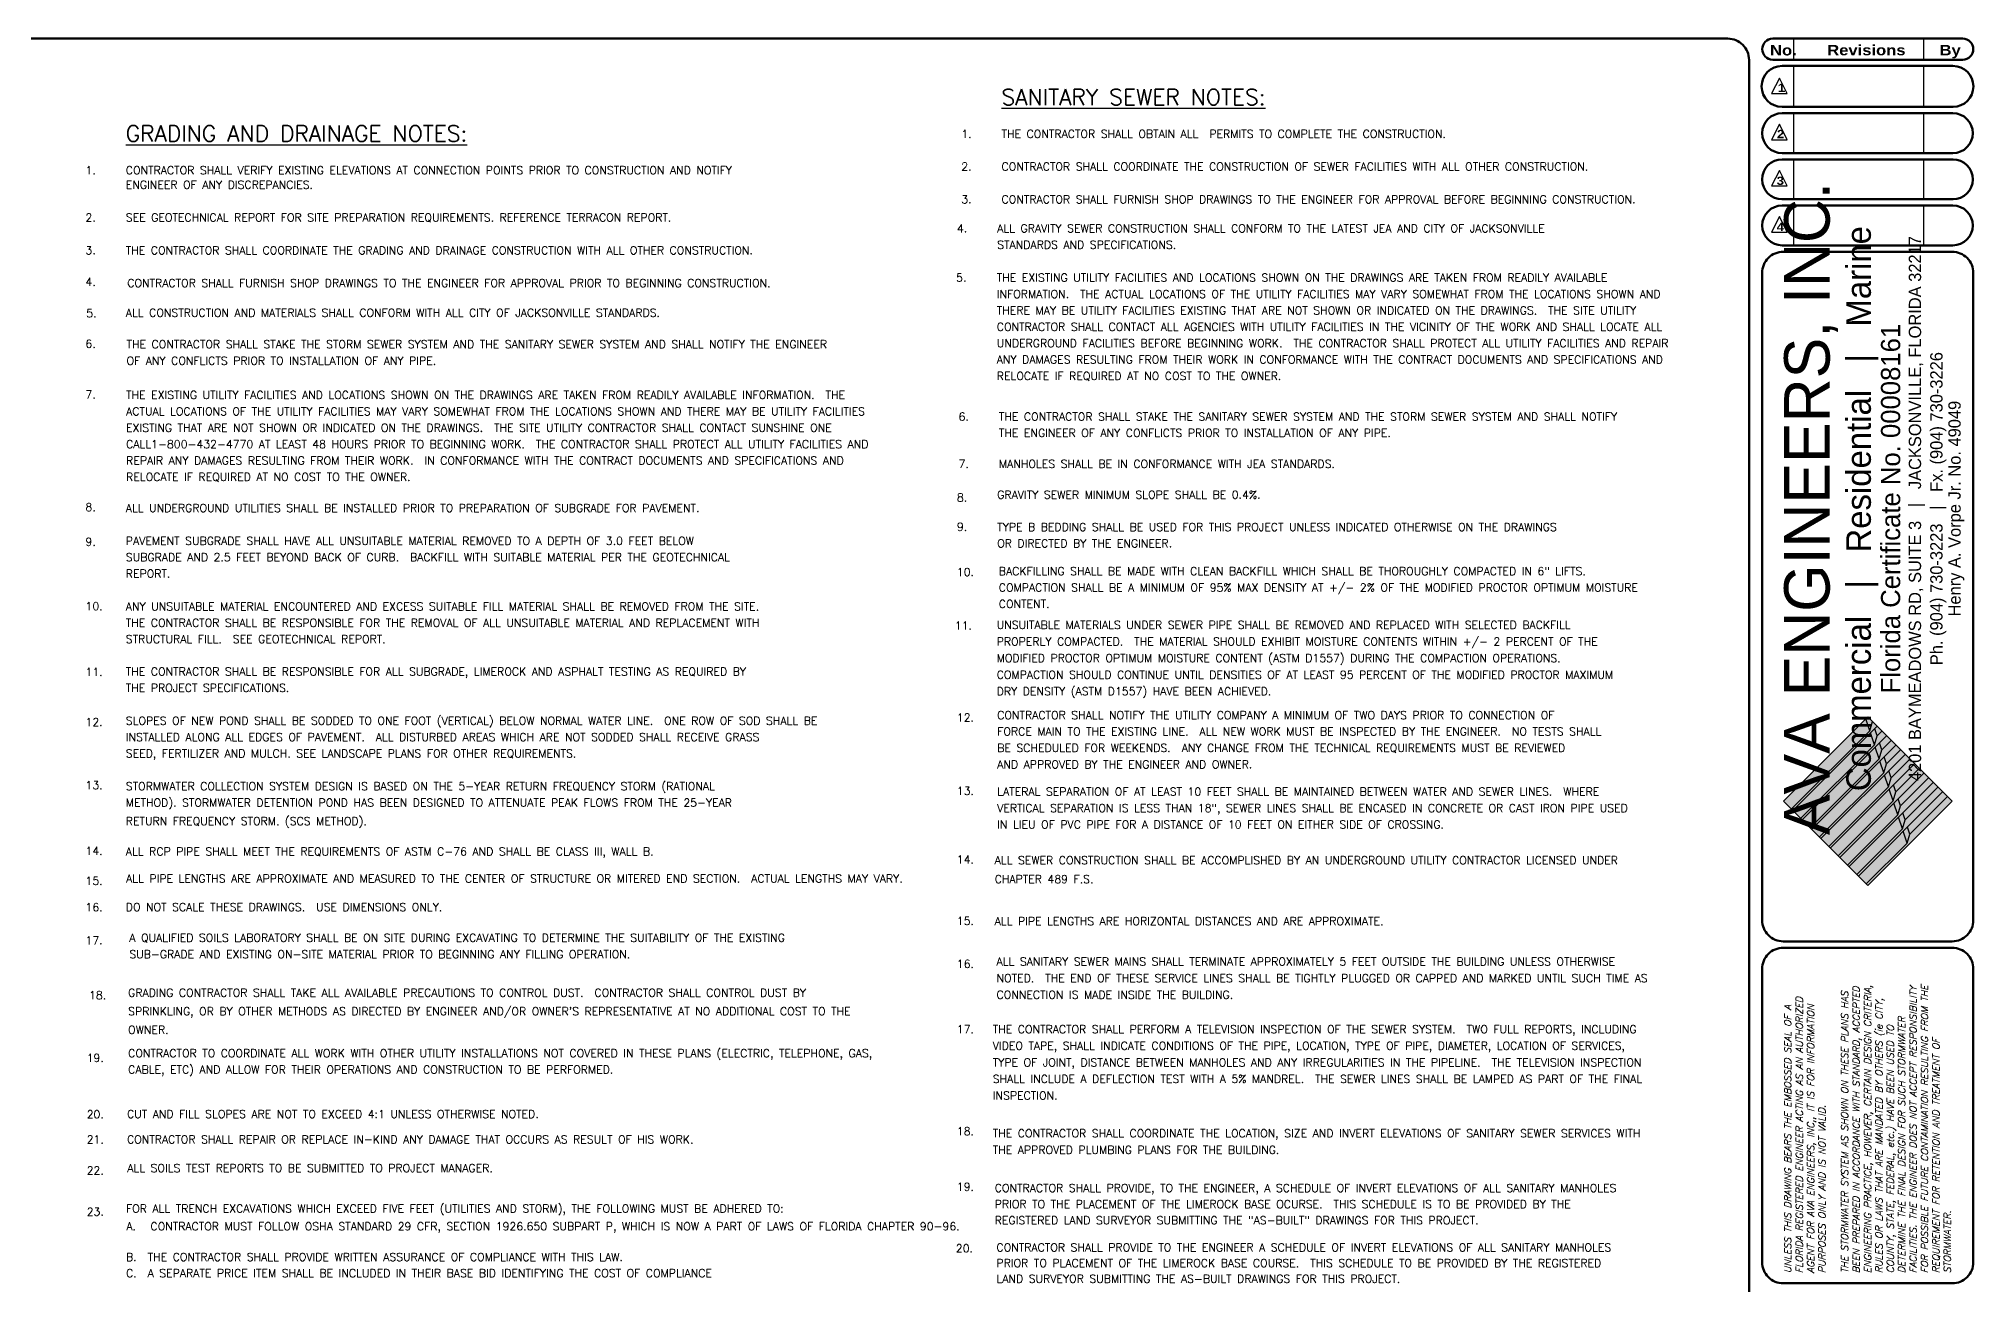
# Paper-space layout 'GN' of a CAD drawing. Header units: feet, sheet in inches. Extents: x -1.2 to 33.7, y 0.1 to 22.9.
# Drawn here: x 15.59 to 33.72, y 11.24 to 22.92 of the extents above; entities that cross this region are included whole.
import ezdxf
from ezdxf.enums import TextEntityAlignment as Align

# ---------------------------------------------------------------- set-up
doc = ezdxf.new("R2010")
doc.units = ezdxf.units.FT
doc.header["$MEASUREMENT"] = 0
doc.layers.add('Border', color=118, linetype='Continuous', lineweight=70)
doc.layers.add('TBLK', color=7, linetype='Continuous')
doc.styles.add('AVA LOGO', font='')
doc.styles.add('L30', font='simplex.shx', dxfattribs={"oblique": 15, "height": 6})
doc.styles.add('ROMAND', font='ariblk.ttf')
doc.styles.add('ROMANS', font='ROMANS.shx', dxfattribs={"height": 6})
doc.styles.get('AVA LOGO').set_extended_font_data('Agency FB')

# ---------------------------------------------------------------- blocks, each defined once
blk = doc.blocks.new('A$Ca8f96253')
h = blk.add_hatch(color=8)
h.paths.add_polyline_path([(34.662, 4.305), (34.618, 4.348), (34.289, 4.019), (34.311, 3.953)])
h.paths.add_polyline_path([(34.245, 4.151), (34.267, 4.085), (34.574, 4.392), (34.53, 4.436)])
h.paths.add_polyline_path([(34.486, 4.48), (34.443, 4.524), (34.201, 4.283), (34.223, 4.217)])
h.paths.add_polyline_path([(34.399, 4.568), (34.355, 4.612), (34.157, 4.414), (34.179, 4.348)])
h.paths.add_polyline_path([(34.311, 4.656), (34.267, 4.7), (34.113, 4.546), (34.135, 4.48)])
h.paths.add_polyline_path([(34.223, 4.743), (34.179, 4.787), (34.07, 4.678), (34.091, 4.612)])
h.paths.add_polyline_path([(34.135, 4.831), (34.091, 4.875), (34.026, 4.809), (34.048, 4.743)])
h.paths.add_polyline_path([(34.004, 4.963), (33.982, 4.941), (34.004, 4.875), (34.048, 4.919)])
h.paths.add_polyline_path([(33.828, 3.558), (33.901, 3.485), (34.285, 3.869), (34.249, 3.979)])
h.paths.add_polyline_path([(33.74, 3.646), (33.813, 3.573), (34.241, 4.001), (34.205, 4.11)])
h.paths.add_polyline_path([(34.197, 4.132), (34.161, 4.242), (33.653, 3.734), (33.726, 3.661)])
h.paths.add_polyline_path([(34.153, 4.264), (34.117, 4.374), (33.565, 3.822), (33.638, 3.749)])
h.paths.add_polyline_path([(34.11, 4.396), (34.073, 4.505), (33.477, 3.91), (33.55, 3.836)])
h.paths.add_polyline_path([(33.389, 3.997), (33.462, 3.924), (34.066, 4.527), (34.029, 4.637)])
h.paths.add_polyline_path([(33.301, 4.085), (33.375, 4.012), (34.022, 4.659), (33.985, 4.769)])
h.paths.add_polyline_path([(33.978, 4.791), (33.941, 4.901), (33.214, 4.173), (33.287, 4.1)])
h.paths.add_polyline_path([(33.126, 4.261), (33.199, 4.187), (33.934, 4.922), (33.897, 5.032)])
h = blk.add_hatch(color=255)
h.paths.add_polyline_path([(34.311, 3.953), (34.285, 3.869), (33.901, 3.485), (33.916, 3.471), (34.706, 4.261), (34.662, 4.305)])
h.paths.add_polyline_path([(34.618, 4.348), (34.574, 4.392), (34.267, 4.085), (34.241, 4.001), (33.813, 3.573), (33.828, 3.558)])
h.paths.add_polyline_path([(34.197, 4.132), (33.726, 3.661), (33.74, 3.646), (34.53, 4.436), (34.486, 4.48), (34.223, 4.217)])
h.paths.add_polyline_path([(34.179, 4.348), (34.153, 4.264), (33.638, 3.749), (33.653, 3.734), (34.443, 4.524), (34.399, 4.568)])
h.paths.add_polyline_path([(34.11, 4.396), (33.55, 3.836), (33.565, 3.822), (34.355, 4.612), (34.311, 4.656), (34.135, 4.48)])
h.paths.add_polyline_path([(34.066, 4.527), (33.462, 3.924), (33.477, 3.91), (34.267, 4.7), (34.223, 4.743), (34.091, 4.612)])
h.paths.add_polyline_path([(34.048, 4.743), (34.022, 4.659), (33.375, 4.012), (33.389, 3.997), (34.179, 4.787), (34.135, 4.831)])
h.paths.add_polyline_path([(34.091, 4.875), (34.048, 4.919), (34.004, 4.875), (33.978, 4.791), (33.287, 4.1), (33.301, 4.085)])
h.paths.add_polyline_path([(33.934, 4.922), (33.199, 4.187), (33.214, 4.173), (34.004, 4.963), (33.96, 5.007)])
h = blk.add_hatch(color=9)
h.paths.add_polyline_path([(34.285, 3.869), (34.311, 3.953), (34.289, 4.019), (34.249, 3.979)])
h.paths.add_polyline_path([(34.245, 4.151), (34.205, 4.11), (34.241, 4.001), (34.267, 4.085)])
h.paths.add_polyline_path([(34.201, 4.283), (34.161, 4.242), (34.197, 4.132), (34.223, 4.217)])
h.paths.add_polyline_path([(34.179, 4.348), (34.157, 4.414), (34.117, 4.374), (34.153, 4.264)])
h.paths.add_polyline_path([(34.113, 4.546), (34.073, 4.505), (34.11, 4.396), (34.135, 4.48)])
h.paths.add_polyline_path([(34.066, 4.527), (34.091, 4.612), (34.07, 4.678), (34.029, 4.637)])
h.paths.add_polyline_path([(34.026, 4.809), (33.985, 4.769), (34.022, 4.659), (34.048, 4.743)])
h.paths.add_polyline_path([(34.004, 4.875), (33.982, 4.941), (33.941, 4.901), (33.978, 4.791)])
h.paths.add_polyline_path([(33.96, 5.007), (33.916, 5.051), (33.897, 5.032), (33.934, 4.922)])
for p, q in [((33.224, 11.213), (33.224, 11.41)), ((34.442, 11.213), (34.442, 11.41)), ((33.224, 10.77), (33.224, 11.154)), ((34.442, 10.77), (34.442, 11.154)), ((33.088, 11.041), (33.015, 10.895)), ((33.015, 10.895), (33.16, 10.895)), ((33.16, 10.895), (33.088, 11.041)), ((33.224, 10.337), (33.224, 10.711)), ((34.442, 10.337), (34.442, 10.711)), ((33.088, 10.608), (33.015, 10.462)), ((33.16, 10.462), (33.088, 10.608)), ((33.015, 10.462), (33.16, 10.462)), ((33.088, 10.175), (33.015, 10.029)), ((33.16, 10.029), (33.088, 10.175)), ((33.224, 9.904), (33.224, 10.278)), ((34.442, 9.904), (34.442, 10.278)), ((33.015, 10.029), (33.16, 10.029)), ((33.224, 9.472), (33.224, 9.845)), ((34.442, 9.472), (34.442, 9.844)), ((33.088, 9.742), (33.015, 9.596)), ((33.16, 9.596), (33.088, 9.742)), ((33.015, 9.596), (33.16, 9.596)), ((33.126, 4.261), (33.916, 5.051)), ((33.214, 4.173), (34.004, 4.963)), ((33.934, 4.922), (33.897, 5.032)), ((34.706, 4.261), (33.916, 5.051)), ((33.978, 4.791), (33.941, 4.901)), ((34.004, 4.875), (33.982, 4.941)), ((33.301, 4.085), (34.091, 4.875)), ((33.389, 3.997), (34.179, 4.787)), ((34.022, 4.659), (33.985, 4.769)), ((34.048, 4.743), (34.026, 4.809)), ((33.477, 3.91), (34.267, 4.7)), ((33.565, 3.822), (34.355, 4.612)), ((34.066, 4.527), (34.029, 4.637)), ((34.091, 4.612), (34.07, 4.678)), ((34.135, 4.48), (34.113, 4.546)), ((33.653, 3.734), (34.443, 4.524)), ((33.74, 3.646), (34.53, 4.436)), ((34.11, 4.396), (34.073, 4.505)), ((34.153, 4.264), (34.117, 4.374)), ((34.179, 4.348), (34.157, 4.414)), ((33.916, 3.471), (33.126, 4.261)), ((33.828, 3.558), (34.618, 4.348)), ((33.916, 3.471), (34.706, 4.261)), ((34.197, 4.132), (34.161, 4.242)), ((34.223, 4.217), (34.201, 4.283)), ((34.241, 4.001), (34.205, 4.11)), ((34.267, 4.085), (34.245, 4.151)), ((34.311, 3.953), (34.289, 4.019)), ((34.285, 3.869), (34.249, 3.979))]:
    blk.add_line(p, q)
for points in [[(33.199, 4.187), (33.934, 4.922), (33.96, 5.007)], [(33.287, 4.1), (33.978, 4.791), (34.004, 4.875), (34.048, 4.919)], [(33.375, 4.012), (34.022, 4.659), (34.048, 4.743), (34.135, 4.831)], [(33.462, 3.924), (34.066, 4.527), (34.091, 4.612), (34.223, 4.743)], [(33.55, 3.836), (34.11, 4.396), (34.135, 4.48), (34.311, 4.656)], [(33.638, 3.749), (34.153, 4.264), (34.179, 4.348), (34.399, 4.568)], [(33.726, 3.661), (34.197, 4.132), (34.223, 4.217), (34.486, 4.48)], [(33.813, 3.573), (34.241, 4.001), (34.267, 4.085), (34.574, 4.392)], [(33.901, 3.485), (34.285, 3.869), (34.311, 3.953), (34.662, 4.305)]]:
    blk.add_lwpolyline(points)
at = {"layer": 'Border'}
for points in [[(32.803, 11.212), (32.803, -11.212, -0.414214), (32.605, -11.41), (1.498, -11.41, -0.414214), (1.3, -11.212), (1.3, 11.212, -0.414214), (1.498, 11.41), (32.605, 11.41, -0.414214)], [(33.025, 11.213, -1), (33.025, 11.41), (34.807, 11.41, -1), (34.807, 11.213)], [(33.113, 10.77), (34.714, 10.77, 1), (34.714, 11.154), (33.113, 11.154, 1)], [(33.113, 10.711, 1), (33.113, 10.337), (34.714, 10.337, 1), (34.714, 10.711)], [(33.113, 10.278, 1), (33.113, 9.904), (34.714, 9.904, 1), (34.714, 10.278)], [(34.714, 9.845), (33.113, 9.845, 1), (33.113, 9.472), (34.714, 9.472, 1)], [(32.926, 9.214, -0.414214), (33.124, 9.412), (34.708, 9.412, -0.414214), (34.905, 9.214), (34.905, 3.145, -0.414214), (34.708, 2.947), (33.124, 2.947, -0.414214), (32.926, 3.145)], [(33.124, -0.259, -0.414214), (32.926, -0.061), (32.926, 2.689, -0.414214), (33.124, 2.887), (34.708, 2.887, -0.414214), (34.905, 2.689), (34.905, -0.061, -0.414214), (34.708, -0.259)]]:
    blk.add_lwpolyline(points, format="xyb", close=True, dxfattribs=at)
at = {"style": 'ROMAND'}
for s, height, p in [('No.', 0.0972, (33, 11.253)), ('Revisions', 0.0972, (33.536, 11.254)), ('By', 0.0972, (34.589, 11.254)), ('1', 0.0777, (33.073, 10.911)), ('2', 0.0777, (33.065, 10.477)), ('3', 0.0777, (33.062, 10.039)), ('4', 0.0777, (33.062, 9.606))]:
    blk.add_text(s, height=height, dxfattribs=at).set_placement(p)
at = {"style": 'AVA LOGO'}
for s, height, p in [('AVA ENGINEERS, INC.', 0.4268, (33.559, 7.004)), ('Commercial   |   Residential   |   Marine', 0.23047, (33.945, 7.004)), ('4201 BAYMEADOWS RD, SUITE 3   |   JACKSONVILLE, FLORIDA 32217', 0.11524, (34.416, 7.004)), ('Florida Certificate No. 00008161', 0.18, (34.22, 7.004)), ('Ph. (904) 730-3223   |   Fx. (904) 730-3226', 0.11524, (34.617, 7.004)), ('Henry A. Vorpe Jr. No. 49049', 0.11524, (34.787, 7.004))]:
    blk.add_text(s, height=height, rotation=90, dxfattribs=at).set_placement(p, align=Align.CENTER)
at = {"insert": (33.134, -0.165), "char_height": 0.065, "attachment_point": 1, "rotation": 90, "line_spacing_factor": 0.985714, "style": 'L30'}
blk.add_mtext_dynamic_manual_height_columns('UNLESS THIS DRAWING BEARS THE EMBOSSED SEAL OF A FLORIDA REGISTERED ENGINEER ACTING AS AN AUTHORIZED AGENT FOR AVA ENGINEERS, INC,, IT IS FOR INFORMATION PURPOSES ONLY AND IS NOT VALID.\\P\\PTHE STORMWATER SYSTEM AS SHOWN ON THESE PLANS HAS BEEN PREPARED IN ACCORDANCE WITH STANDARD, ACCEPTED ENGINEERING PRACTICE, HOWEVER, CERTAIN DESIGN CRITERIA, RULES OR LAWS THAT ARE MANDATED BY OTHERS (ie CITY, COUNTY, STATE, FEDERAL, etc.) HAVE BEEN USED TO DETERMINE THE FINAL DESIGN FOR SUCH STORMWATER FACILITIES. THE ENGINEER DOES NOT ACCEPT RESPONSIBILITY FOR POSSIBLE FUTURE CONTAMINATION RESULTING FROM THE REQUIREMENT FOR RETENTION AND TREATMENT OF STORMWATER.', width=2.97366, gutter_width=30, heights=[210.531], dxfattribs=at)

psp = doc.layouts.new('GN')

# ---------------------------------------------------------------- block references
psp.add_blockref('A$Ca8f96253', (-1.183, 11.512))

# ---------------------------------------------------------------- texts
at = {"layer": 'TBLK', "color": 7, "style": 'ROMANS'}
for s, height, p in [('%%USANITARY SEWER NOTES:', 0.15, (24.613, 22.3)), ('%%UGRADING AND DRAINAGE NOTES:', 0.15, (16.403, 21.958)), ('1.', 0.075, (24.235, 21.992)), ('THE CONTRACTOR SHALL OBTAIN ALL  PERMITS TO COMPLETE THE CONSTRUCTION.', 0.075, (24.613, 21.992)), ('1.', 0.075, (16.025, 21.651)), ('CONTRACTOR SHALL VERIFY EXISTING ELEVATIONS AT CONNECTION POINTS PRIOR TO CONSTRUCTION AND NOTIFY', 0.075, (16.403, 21.651)), ('ENGINEER OF ANY DISCREPANCIES.', 0.075, (16.403, 21.515)), ('2.', 0.075, (24.235, 21.685)), ('CONTRACTOR SHALL COORDINATE THE CONSTRUCTION OF SEWER FACILITIES WITH ALL OTHER CONSTRUCTION.', 0.075, (24.613, 21.685)), ('3.', 0.075, (24.235, 21.378)), ('CONTRACTOR SHALL FURNISH SHOP DRAWINGS TO THE ENGINEER FOR APPROVAL BEFORE BEGINNING CONSTRUCTION.', 0.075, (24.613, 21.378)), ('2.', 0.075, (16.025, 21.208)), ('SEE GEOTECHNICAL REPORT FOR SITE PREPARATION REQUIREMENTS. REFERENCE TERRACON REPORT.', 0.075, (16.403, 21.208)), ('4.', 0.075, (24.194, 21.106)), ('ALL GRAVITY SEWER CONSTRUCTION SHALL CONFORM TO THE LATEST JEA AND CITY OF JACKSONVILLE', 0.075, (24.572, 21.106)), ('3.', 0.075, (16.025, 20.9)), ('THE CONTRACTOR SHALL COORDINATE THE GRADING AND DRAINAGE CONSTRUCTION WITH ALL OTHER CONSTRUCTION.', 0.075, (16.403, 20.9)), ('STANDARDS AND SPECIFICATIONS.', 0.075, (24.572, 20.952)), ('4.', 0.075, (16.025, 20.605)), ('5.', 0.075, (24.187, 20.644)), ('CONTRACTOR SHALL FURNISH SHOP DRAWINGS TO THE ENGINEER FOR APPROVAL PRIOR TO BEGINNING CONSTRUCTION.', 0.075, (16.417, 20.593)), ('5.', 0.075, (16.032, 20.31)), ('ALL CONSTRUCTION AND MATERIALS SHALL CONFORM WITH ALL CITY OF JACKSONVILLE STANDARDS.', 0.075, (16.403, 20.315)), ('6.', 0.075, (16.025, 20.024)), ('THE CONTRACTOR SHALL STAKE THE STORM SEWER SYSTEM AND THE SANITARY SEWER SYSTEM AND SHALL NOTIFY THE ENGINEER', 0.075, (16.41, 20.02)), ('OF ANY CONFLICTS PRIOR TO INSTALLATION OF ANY PIPE.', 0.075, (16.41, 19.865)), ('7.', 0.075, (16.025, 19.547)), ('6.', 0.075, (24.21, 19.341)), ('THE CONTRACTOR SHALL STAKE THE SANITARY SEWER SYSTEM AND THE STORM SEWER SYSTEM AND SHALL NOTIFY', 0.075, (24.588, 19.341)), ('THE ENGINEER OF ANY CONFLICTS PRIOR TO INSTALLATION OF ANY PIPE.', 0.075, (24.588, 19.188)), ('7.', 0.075, (24.21, 18.898)), ('MANHOLES SHALL BE IN CONFORMANCE WITH JEA STANDARDS.', 0.075, (24.588, 18.898)), ('GRAVITY SEWER MINIMUM SLOPE SHALL BE 0.4%%%.', 0.075, (24.572, 18.609)), ('8.', 0.075, (16.025, 18.493)), ('ALL UNDERGROUND UTILITIES SHALL BE INSTALLED PRIOR TO PREPARATION OF SUBGRADE FOR PAVEMENT.', 0.075, (16.403, 18.484)), ('8.', 0.075, (24.194, 18.583)), ('9.', 0.075, (24.194, 18.308)), ('TYPE B BEDDING SHALL BE USED FOR THIS PROJECT UNLESS INDICATED OTHERWISE ON THE DRAWINGS', 0.075, (24.572, 18.306)), ('9.', 0.075, (16.025, 18.168)), ('PAVEMENT SUBGRADE SHALL HAVE ALL UNSUITABLE MATERIAL REMOVED TO A DEPTH OF 3.0 FEET BELOW', 0.075, (16.403, 18.176)), ('OR DIRECTED BY THE ENGINEER.', 0.075, (24.572, 18.153)), ('SUBGRADE AND 2.5 FEET BEYOND BACK OF CURB.  BACKFILL WITH SUITABLE MATERIAL PER THE GEOTECHNICAL', 0.075, (16.403, 18.023)), ('10.', 0.075, (24.194, 17.884)), ('REPORT.', 0.075, (16.403, 17.869)), ('10.', 0.075, (16.025, 17.564)), ('ANY UNSUITABLE MATERIAL ENCOUNTERED AND EXCESS SUITABLE FILL MATERIAL SHALL BE REMOVED FROM THE SITE. ', 0.075, (16.403, 17.562)), ('THE CONTRACTOR SHALL BE RESPONSIBLE FOR THE REMOVAL OF ALL UNSUITABLE MATERIAL AND REPLACEMENT WITH ', 0.075, (16.403, 17.408)), ('11.', 0.075, (24.174, 17.382)), ('STRUCTURAL FILL.  SEE GEOTECHNICAL REPORT.', 0.075, (16.403, 17.255)), ('11.', 0.075, (16.025, 16.948)), ('THE CONTRACTOR SHALL BE RESPONSIBLE FOR ALL SUBGRADE, LIMEROCK AND ASPHALT TESTING AS REQUIRED BY', 0.075, (16.403, 16.951)), ('THE PROJECT SPECIFICATIONS.', 0.075, (16.403, 16.798)), ('12.', 0.075, (16.025, 16.478)), ('SLOPES OF NEW POND SHALL BE SODDED TO ONE FOOT (VERTICAL) BELOW NORMAL WATER LINE.  ONE ROW OF SOD SHALL BE', 0.075, (16.403, 16.49)), ('12.', 0.075, (24.194, 16.52)), ('CONTRACTOR SHALL NOTIFY THE UTILITY COMPANY A MINIMUM OF TWO DAYS PRIOR TO CONNECTION OF', 0.075, (24.572, 16.542)), ('INSTALLED ALONG ALL EDGES OF PAVEMENT.  ALL DISTURBED AREAS WHICH ARE NOT SODDED SHALL RECEIVE GRASS', 0.075, (16.403, 16.337)), ('FORCE MAIN TO THE EXISTING LINE.  ALL NEW WORK MUST BE INSPECTED BY THE ENGINEER.  NO TESTS SHALL', 0.075, (24.572, 16.389)), ('SEED, FERTILIZER AND MULCH. SEE LANDSCAPE PLANS FOR OTHER REQUIREMENTS.', 0.075, (16.403, 16.183)), ('AND APPROVED BY THE ENGINEER AND OWNER.', 0.075, (24.572, 16.081)), ('BE SCHEDULED FOR WEEKENDS.  ANY CHANGE FROM THE TECHNICAL REQUIREMENTS MUST BE REVIEWED', 0.075, (24.572, 16.235)), ('13.', 0.075, (16.025, 15.886)), ('STORMWATER COLLECTION SYSTEM DESIGN IS BASED ON THE 5-YEAR RETURN FREQUENCY STORM (RATIONAL', 0.075, (16.403, 15.876)), ('METHOD). STORMWATER DETENTION POND HAS BEEN DESIGNED TO ATTENUATE PEAK FLOWS FROM THE 25-YEAR ', 0.075, (16.403, 15.722)), ('13.', 0.075, (24.194, 15.832)), ('LATERAL SEPARATION OF AT LEAST 10 FEET SHALL BE MAINTAINED BETWEEN WATER AND SEWER LINES.  WHERE', 0.075, (24.572, 15.825)), ('RETURN FREQUENCY STORM. (SCS METHOD).', 0.075, (16.403, 15.549)), ('VERTICAL SEPARATION IS LESS THAN 18", SEWER LINES SHALL BE ENCASED IN CONCRETE OR CAST IRON PIPE USED', 0.075, (24.572, 15.671)), ('IN LIEU OF PVC PIPE FOR A DISTANCE OF 10 FEET ON EITHER SIDE OF CROSSING.', 0.075, (24.572, 15.517)), ('14.', 0.075, (16.025, 15.27)), ('ALL RCP PIPE SHALL MEET THE REQUIREMENTS OF ASTM C-76 AND SHALL BE CLASS III, WALL B.', 0.075, (16.403, 15.264)), ('14.', 0.075, (24.194, 15.189)), ('ALL SEWER CONSTRUCTION SHALL BE ACCOMPLISHED BY AN UNDERGROUND UTILITY CONTRACTOR LICENSED UNDER', 0.075, (24.548, 15.182)), ('15.', 0.075, (16.025, 14.989)), ('CHAPTER 489 F.S.  ', 0.075, (24.548, 15.005)), ('16.', 0.075, (16.025, 14.742)), ('DO NOT SCALE THESE DRAWINGS.  USE DIMENSIONS ONLY.', 0.075, (16.403, 14.743)), ('A QUALIFIED SOILS LABORATORY SHALL BE ON SITE DURING EXCAVATING TO DETERMINE THE SUITABILITY OF THE EXISTING', 0.075, (16.436, 14.455)), ('15.', 0.075, (24.194, 14.613)), ('ALL PIPE LENGTHS ARE HORIZONTAL DISTANCES AND ARE APPROXIMATE.', 0.075, (24.548, 14.611)), ('17.', 0.075, (16.025, 14.431)), ('SUB-GRADE AND EXISTING ON-SITE MATERIAL PRIOR TO BEGINNING ANY FILLING OPERATION.', 0.075, (16.436, 14.301)), ('16.', 0.075, (24.194, 14.211)), ('18.', 0.075, (16.058, 13.917)), ('17.', 0.075, (24.194, 13.598)), ('19.', 0.075, (16.036, 13.329)), ('CUT AND FILL SLOPES ARE NOT TO EXCEED 4:1 UNLESS OTHERWISE NOTED.', 0.075, (16.414, 12.803)), ('20.', 0.075, (16.036, 12.8)), ('18.', 0.075, (24.194, 12.641)), ('21.', 0.075, (16.036, 12.565)), ('CONTRACTOR SHALL REPAIR OR REPLACE IN-KIND ANY DAMAGE THAT OCCURS AS RESULT OF HIS WORK.', 0.075, (16.414, 12.565)), ('22.', 0.075, (16.036, 12.274)), ('ALL SOILS TEST REPORTS TO BE SUBMITTED TO PROJECT MANAGER.', 0.075, (16.417, 12.296)), ('19.', 0.075, (24.194, 12.121)), ('FOR ALL TRENCH EXCAVATIONS WHICH EXCEED FIVE FEET (UTILITIES AND STORM), THE FOLLOWING MUST BE ADHERED TO:', 0.075, (16.405, 11.916)), ('23.', 0.075, (16.036, 11.887)), ('20.', 0.075, (24.184, 11.544)), ('CONTRACTOR SHALL PROVIDE TO THE ENGINEER A SCHEDULE OF INVERT ELEVATIONS OF ALL SANITARY MANHOLES', 0.075, (24.565, 11.552)), ('B.  THE CONTRACTOR SHALL PROVIDE WRITTEN ASSURANCE OF COMPLIANCE WITH THIS LAW.', 0.075, (16.405, 11.462)), ('PRIOR TO PLACEMENT OF THE LIMEROCK BASE COURSE.  THIS SCHEDULE TO BE PROVIDED BY THE REGISTERED', 0.075, (24.565, 11.405)), ('C.  A SEPARATE PRICE ITEM SHALL BE INCLUDED IN THEIR BASE BID IDENTIFYING THE COST OF COMPLIANCE', 0.075, (16.405, 11.311)), ('LAND SURVEYOR SUBMITTING THE AS-BUILT DRAWINGS FOR THIS PROJECT.', 0.075, (24.565, 11.258))]:
    psp.add_text(s, height=height, dxfattribs=at).set_placement(p)
at = {"layer": 'TBLK', "color": 7, "char_height": 0.075, "attachment_point": 1, "style": 'ROMANS'}
for s, insert, width, line_spacing_factor in [('THE EXISTING UTILITY FACILITIES AND LOCATIONS SHOWN ON THE DRAWINGS ARE TAKEN FROM READILY AVAILABLE INFORMATION.  THE ACTUAL LOCATIONS OF THE UTILITY FACILITIES MAY VARY SOMEWHAT FROM THE LOCATIONS SHOWN AND THERE MAY BE UTILITY FACILITIES EXISTING THAT ARE NOT SHOWN OR INDICATED ON THE DRAWINGS.  THE SITE UTILITY CONTRACTOR SHALL CONTACT ALL AGENCIES WITH UTILITY FACILITIES IN THE VICINITY OF THE WORK AND SHALL LOCATE ALL UNDERGROUND FACILITIES BEFORE BEGINNING WORK.  THE CONTRACTOR SHALL PROTECT ALL UTILITY FACILITIES AND REPAIR ANY DAMAGES RESULTING FROM THEIR WORK IN CONFORMANCE WITH THE CONTRACT DOCUMENTS AND SPECIFICATIONS AND RELOCATE IF REQUIRED AT NO COST TO THE OWNER.', (24.568, 20.719), 6.92373, 1.228954), ('THE EXISTING UTILITY FACILITIES AND LOCATIONS SHOWN ON THE DRAWINGS ARE TAKEN FROM READILY AVAILABLE INFORMATION.  THE ACTUAL LOCATIONS OF THE UTILITY FACILITIES MAY VARY SOMEWHAT FROM THE LOCATIONS SHOWN AND THERE MAY BE UTILITY FACILITIES EXISTING THAT ARE NOT SHOWN OR INDICATED ON THE DRAWINGS.  THE SITE UTILITY CONTRACTOR SHALL CONTACT SUNSHINE ONE CALL1-800-432-4770 AT LEAST 48 HOURS PRIOR TO BEGINNING WORK.  THE CONTRACTOR SHALL PROTECT ALL UTILITY FACILITIES AND REPAIR ANY DAMAGES RESULTING FROM THEIR WORK.  IN CONFORMANCE WITH THE CONTRACT DOCUMENTS AND SPECIFICATIONS AND RELOCATE IF REQUIRED AT NO COST TO THE OWNER.', (16.406, 19.619), 7.67553, 1.228954), ('BACKFILLING SHALL BE MADE WITH CLEAN BACKFILL WHICH SHALL BE THOROUGHLY COMPACTED IN 6" LIFTS.  COMPACTION SHALL BE A MINIMUM OF 95% MAX DENSITY AT +/- 2% OF THE MODIFIED PROCTOR OPTIMUM MOISTURE CONTENT.', (24.587, 17.967), 6.53106, 1.228954), ('UNSUITABLE MATERIALS UNDER SEWER PIPE SHALL BE REMOVED AND REPLACED WITH SELECTED BACKFILL PROPERLY COMPACTED.  THE MATERIAL SHOULD EXHIBIT MOISTURE CONTENTS WITHIN +/- 2 PERCENT OF THE MODIFIED PROCTOR OPTIMUM MOISTURE CONTENT (ASTM D1557) DURING THE COMPACTION OPERATIONS.  COMPACTION SHOULD CONTINUE UNTIL DENSITIES OF AT LEAST 95 PERCENT OF THE MODIFIED PROCTOR MAXIMUM DRY DENSITY (ASTM D1557) HAVE BEEN ACHIEVED.', (24.567, 17.463), 6.44201, 1.24416), ('ALL SANITARY SEWER MAINS SHALL TERMINATE APPROXIMATELY 5 FEET OUTSIDE THE BUILDING UNLESS OTHERWISE NOTED.  THE END OF THESE SERVICE LINES SHALL BE TIGHTLY PLUGGED OR CAPPED AND MARKED UNTIL SUCH TIME AS CONNECTION IS MADE INSIDE THE BUILDING.', (24.566, 14.307), 6.61717, 1.24416), ("GRADING CONTRACTOR SHALL TAKE ALL AVAILABLE PRECAUTIONS TO CONTROL DUST.  CONTRACTOR SHALL CONTROL DUST BY SPRINKLING, OR BY OTHER METHODS AS DIRECTED BY ENGINEER AND/OR OWNER'S REPRESENTATIVE AT NO ADDITIONAL COST TO THE OWNER.", (16.425, 14.015), 7.40231, 1.390582), ('THE CONTRACTOR SHALL PERFORM A TELEVISION INSPECTION OF THE SEWER SYSTEM.  TWO FULL REPORTS, INCLUDING VIDEO TAPE, SHALL INDICATE CONDITIONS OF THE PIPE, LOCATION, TYPE OF PIPE, DIAMETER, LOCATION OF SERVICES, TYPE OF JOINT, DISTANCE BETWEEN MANHOLES AND ANY IRREGULARITIES IN THE PIPELINE.  THE TELEVISION INSPECTION SHALL INCLUDE A DEFLECTION TEST WITH A 5% MANDREL.  THE SEWER LINES SHALL BE LAMPED AS PART OF THE FINAL INSPECTION.', (24.53, 13.673), 6.72176, 1.24416), ('CONTRACTOR TO COORDINATE ALL WORK WITH OTHER UTILITY INSTALLATIONS NOT COVERED IN THESE PLANS (ELECTRIC, TELEPHONE, GAS, CABLE, ETC) AND ALLOW FOR THEIR OPERATIONS AND CONSTRUCTION TO BE PERFORMED.', (16.425, 13.448), 7.71659, 1.228954), ('THE CONTRACTOR SHALL COORDINATE THE LOCATION, SIZE AND INVERT ELEVATIONS OF SANITARY SEWER SERVICES WITH THE APPROVED PLUMBING PLANS FOR THE BUILDING.', (24.53, 12.697), 6.60718, 1.24416), ('CONTRACTOR SHALL PROVIDE, TO THE ENGINEER, A SCHEDULE OF INVERT ELEVATIONS OF ALL SANITARY MANHOLES PRIOR TO THE PLACEMENT OF THE LIMEROCK BASE OCURSE.  THIS SCHEDULE IS TO BE PROVIDED BY THE REGISTERED LAND SURVEYOR SUBMITTING THE "AS-BUILT" DRAWINGS FOR THIS PROJECT.', (24.549, 12.184), 6.5261, 1.2096), ('\\pi-0.225,l0.225,t0.225;A.^ICONTRACTOR MUST FOLLOW OSHA STANDARD 29 CFR, SECTION 1926.650 SUBPART P, WHICH IS NOW A PART OF LAWS OF FLORIDA CHAPTER 90-96.', (16.409, 11.825), 7.62243, 1.204295)]:
    psp.add_mtext(s, dxfattribs=dict(at, insert=insert, width=width, line_spacing_factor=line_spacing_factor))
at = {"layer": 'TBLK', "color": 7, "insert": (16.406, 15.085), "char_height": 0.075, "width": 7.42095, "attachment_point": 1, "style": 'ROMANS'}
psp.add_mtext('ALL PIPE LENGTHS ARE APPROXIMATE AND MEASURED TO THE CENTER OF STRUCTURE OR MITERED END SECTION.  ACTUAL LENGTHS MAY VARY.', dxfattribs=at)

doc.saveas('drawing.dxf')
